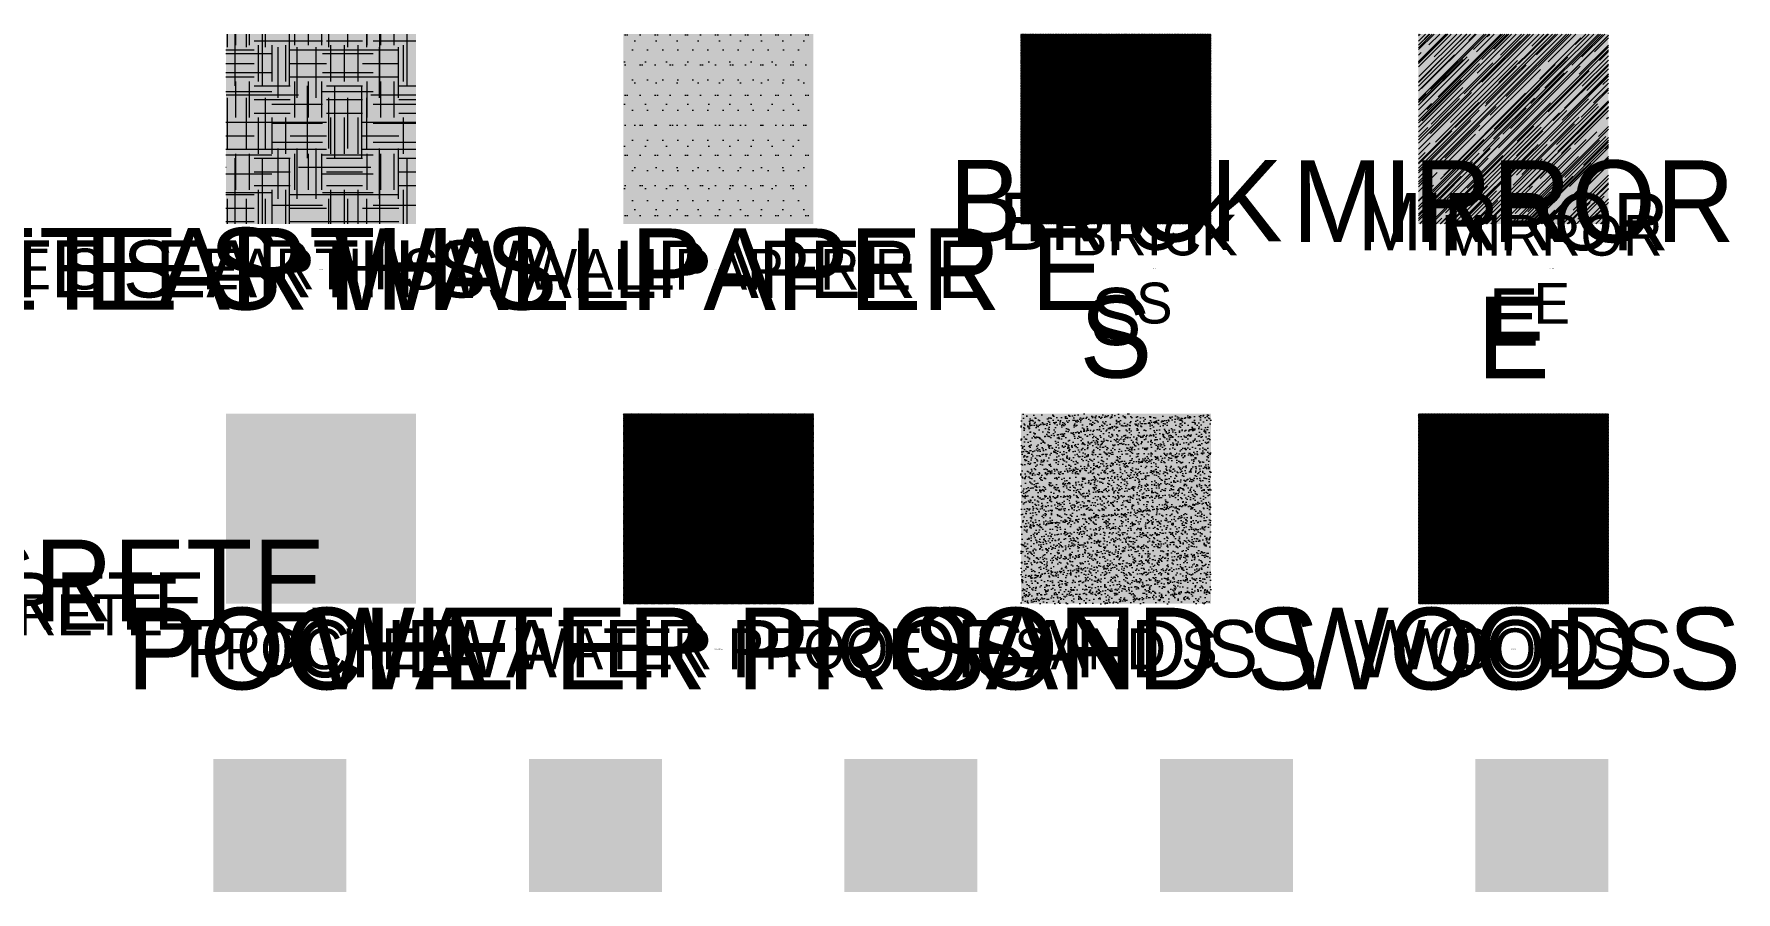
# Model space of a CAD drawing. Header units: centimetres. Extents: x -292707 to 138715, y -53922 to 66277.
# Drawn here: x -2579.9 to -2131.9, y 242.6 to 468.5 of the extents above; entities that cross this region are included whole.
import ezdxf

# ---------------------------------------------------------------- set-up
doc = ezdxf.new("R2010")
doc.units = ezdxf.units.CM
for name, color, linetype, lineweight, true_color in [('A-FILL-1', 250, 'Continuous', 0, 0x333333), ('A-FILL-1 @ 0.1', 250, 'Continuous', 0, 0x333333), ('A-FILL-1 @ 10', 250, 'Continuous', 0, 0x333333), ('A-FILL-1 @ 5', 250, 'Continuous', 0, 0x333333), ('A-FILL-1 @ 7', 250, 'Continuous', 0, 0x333333), ('A-FILL-2', 7, 'Continuous', 0, 0x4d4d4d), ('A-FILL-2 @ 0.1', 7, 'Continuous', 0, 0x4d4d4d), ('A-FILL-2 @ 10', 7, 'Continuous', 0, 0x4d4d4d), ('A-FILL-2 @ 5', 7, 'Continuous', 0, 0x4d4d4d), ('A-FILL-2 @ 7', 7, 'Continuous', 0, 0x4d4d4d), ('A-HATCH-90', 7, 'Continuous', 0, 0xe6e6e6), ('A-HATCH-90 @ 0.1', 7, 'Continuous', 0, 0xe6e6e6), ('A-HATCH-90 @ 10', 7, 'Continuous', 0, 0xe6e6e6), ('A-HATCH-90 @ 5', 7, 'Continuous', 0, 0xe6e6e6), ('A-HATCH-90 @ 7', 7, 'Continuous', 0, 0xe6e6e6), ('A-HATCH-91', 7, 'Continuous', 0, 0xe8e8e8), ('A-HATCH-91 @ 0.1', 7, 'Continuous', 0, 0xe8e8e8), ('A-HATCH-91 @ 10', 7, 'Continuous', 0, 0xe8e8e8), ('A-HATCH-91 @ 5', 7, 'Continuous', 0, 0xe8e8e8), ('A-HATCH-91 @ 7', 7, 'Continuous', 0, 0xe8e8e8), ('A-HATCH-92', 7, 'Continuous', 0, 0xebebeb), ('A-HATCH-92 @ 0.1', 7, 'Continuous', 0, 0xebebeb), ('A-HATCH-92 @ 10', 7, 'Continuous', 0, 0xebebeb), ('A-HATCH-92 @ 5', 7, 'Continuous', 0, 0xebebeb), ('A-HATCH-92 @ 7', 7, 'Continuous', 0, 0xebebeb), ('A-HATCH-93', 7, 'Continuous', 0, 0xededed), ('A-HATCH-93 @ 0.1', 7, 'Continuous', 0, 0xededed), ('A-HATCH-93 @ 10', 7, 'Continuous', 0, 0xededed), ('A-HATCH-93 @ 5', 7, 'Continuous', 0, 0xededed), ('A-HATCH-93 @ 7', 7, 'Continuous', 0, 0xededed), ('A-HATCH-94', 7, 'Continuous', 0, 0xf0f0f0), ('A-HATCH-94 @ 0.1', 7, 'Continuous', 0, 0xf0f0f0), ('A-HATCH-94 @ 10', 7, 'Continuous', 0, 0xf0f0f0), ('A-HATCH-94 @ 5', 7, 'Continuous', 0, 0xf0f0f0), ('A-HATCH-94 @ 7', 7, 'Continuous', 0, 0xf0f0f0)]:
    doc.layers.add(name, color=color, linetype=linetype, lineweight=lineweight, true_color=true_color)
for name, color, linetype in [('A-TEXT', 254, 'Continuous'), ('A-TEXT @ 0.1', 254, 'Continuous'), ('A-TEXT @ 10', 254, 'Continuous'), ('A-TEXT @ 5', 254, 'Continuous'), ('A-TEXT @ 7', 254, 'Continuous')]:
    doc.layers.add(name, color=color, linetype=linetype)
doc.styles.add('Font 9 pt', font='GOTHIC.TTF', dxfattribs={"height": 2.15})

# ---------------------------------------------------------------- blocks, each defined once
blk = doc.blocks.new('*U1130')
at = {"layer": 'A-TEXT @ 0.1'}
note = blk.add_mtext_dynamic_manual_height_columns('MIRROR ', width=0.2794, gutter_width=0.125, heights=[0.0406, 0], dxfattribs=dict(at, insert=(-2180.61, 406.55), char_height=0.215, attachment_point=5, style='Font 9 pt'))
for column, words in zip(note.columns.linked_columns, ['E']):
    column.text = words
at = {"layer": 'A-TEXT @ 10'}
note = blk.add_mtext_dynamic_manual_height_columns('MIRROR ', width=27.9438, gutter_width=12.5, heights=[4.06, 0], dxfattribs=dict(at, insert=(-2210.74, 406.55), char_height=21.5, attachment_point=5, style='Font 9 pt'))
for column, words in zip(note.columns.linked_columns, ['E']):
    column.text = words
at = {"layer": 'A-TEXT @ 5'}
note = blk.add_mtext_dynamic_manual_height_columns('MIRROR ', width=13.9719, gutter_width=6.25, heights=[2.03, 0], dxfattribs=dict(at, insert=(-2190.51, 406.55), char_height=10.75, attachment_point=5, style='Font 9 pt'))
for column, words in zip(note.columns.linked_columns, ['E']):
    column.text = words
at = {"layer": 'A-TEXT @ 7'}
note = blk.add_mtext_dynamic_manual_height_columns('MIRROR ', width=19.5607, gutter_width=8.75, heights=[2.84, 0], dxfattribs=dict(at, insert=(-2204.67, 406.55), char_height=15.05, attachment_point=5, style='Font 9 pt'))
for column, words in zip(note.columns.linked_columns, ['E']):
    column.text = words
blk = doc.blocks.new('*U1131')
at = {"layer": 'A-TEXT @ 0.1', "insert": (-2190.51, 306.55), "char_height": 0.215, "width": 6.8388, "attachment_point": 5, "style": 'Font 9 pt'}
blk.add_mtext('WOOD S', dxfattribs=at)
at = {"layer": 'A-TEXT @ 10', "insert": (-2190.51, 306.55), "char_height": 21.5, "width": 683.8765, "attachment_point": 5, "style": 'Font 9 pt'}
blk.add_mtext('WOOD S', dxfattribs=at)
at = {"layer": 'A-TEXT @ 5', "insert": (-2190.51, 306.55), "char_height": 10.75, "width": 341.9382, "attachment_point": 5, "style": 'Font 9 pt'}
blk.add_mtext('WOOD S', dxfattribs=at)
at = {"layer": 'A-TEXT @ 7', "insert": (-2190.51, 306.55), "char_height": 15.05, "width": 478.7135, "attachment_point": 5, "style": 'Font 9 pt'}
blk.add_mtext('WOOD S', dxfattribs=at)
blk = doc.blocks.new('*U1132')
at = {"layer": 'A-TEXT @ 0.1'}
note = blk.add_mtext_dynamic_manual_height_columns('BRICK ', width=0.2794, gutter_width=0.125, heights=[0.0406, 0], dxfattribs=dict(at, insert=(-2285.22, 406.55), char_height=0.215, attachment_point=5, style='Font 9 pt'))
for column, words in zip(note.columns.linked_columns, ['S']):
    column.text = words
at = {"layer": 'A-TEXT @ 10'}
note = blk.add_mtext_dynamic_manual_height_columns('BRICK ', width=27.9438, gutter_width=12.5, heights=[4.06, 0], dxfattribs=dict(at, insert=(-2315.35, 406.55), char_height=21.5, attachment_point=5, style='Font 9 pt'))
for column, words in zip(note.columns.linked_columns, ['S']):
    column.text = words
at = {"layer": 'A-TEXT @ 5'}
note = blk.add_mtext_dynamic_manual_height_columns('BRICK ', width=13.9719, gutter_width=6.25, heights=[2.03, 0], dxfattribs=dict(at, insert=(-2295.13, 406.55), char_height=10.75, attachment_point=5, style='Font 9 pt'))
for column, words in zip(note.columns.linked_columns, ['S']):
    column.text = words
at = {"layer": 'A-TEXT @ 7'}
note = blk.add_mtext_dynamic_manual_height_columns('BRICK ', width=19.5607, gutter_width=8.75, heights=[2.84, 0], dxfattribs=dict(at, insert=(-2309.28, 406.55), char_height=15.05, attachment_point=5, style='Font 9 pt'))
for column, words in zip(note.columns.linked_columns, ['S']):
    column.text = words
blk = doc.blocks.new('*U1133')
at = {"layer": 'A-TEXT @ 0.1', "insert": (-2295.13, 306.55), "char_height": 0.215, "width": 6.8388, "attachment_point": 5, "style": 'Font 9 pt'}
blk.add_mtext('SAND S', dxfattribs=at)
at = {"layer": 'A-TEXT @ 10', "insert": (-2295.13, 306.55), "char_height": 21.5, "width": 683.8765, "attachment_point": 5, "style": 'Font 9 pt'}
blk.add_mtext('SAND S', dxfattribs=at)
at = {"layer": 'A-TEXT @ 5', "insert": (-2295.13, 306.55), "char_height": 10.75, "width": 341.9382, "attachment_point": 5, "style": 'Font 9 pt'}
blk.add_mtext('SAND S', dxfattribs=at)
at = {"layer": 'A-TEXT @ 7', "insert": (-2295.13, 306.55), "char_height": 15.05, "width": 478.7135, "attachment_point": 5, "style": 'Font 9 pt'}
blk.add_mtext('SAND S', dxfattribs=at)
blk = doc.blocks.new('*U1134')
at = {"layer": 'A-TEXT @ 0.1', "insert": (-2399.74, 406.55), "char_height": 0.215, "width": 6.8388, "attachment_point": 5, "style": 'Font 9 pt'}
blk.add_mtext('WALLPAPER E', dxfattribs=at)
at = {"layer": 'A-TEXT @ 10', "insert": (-2399.74, 406.55), "char_height": 21.5, "width": 683.8765, "attachment_point": 5, "style": 'Font 9 pt'}
blk.add_mtext('WALLPAPER E', dxfattribs=at)
at = {"layer": 'A-TEXT @ 5', "insert": (-2399.74, 406.55), "char_height": 10.75, "width": 341.9382, "attachment_point": 5, "style": 'Font 9 pt'}
blk.add_mtext('WALLPAPER E', dxfattribs=at)
at = {"layer": 'A-TEXT @ 7', "insert": (-2399.74, 406.55), "char_height": 15.05, "width": 478.7135, "attachment_point": 5, "style": 'Font 9 pt'}
blk.add_mtext('WALLPAPER E', dxfattribs=at)
blk = doc.blocks.new('*U1135')
at = {"layer": 'A-TEXT @ 0.1', "insert": (-2399.74, 306.55), "char_height": 0.215, "width": 6.8388, "attachment_point": 5, "style": 'Font 9 pt'}
blk.add_mtext('WATER PROOF', dxfattribs=at)
at = {"layer": 'A-TEXT @ 10', "insert": (-2399.74, 306.55), "char_height": 21.5, "width": 683.8765, "attachment_point": 5, "style": 'Font 9 pt'}
blk.add_mtext('WATER PROOF', dxfattribs=at)
at = {"layer": 'A-TEXT @ 5', "insert": (-2399.74, 306.55), "char_height": 10.75, "width": 341.9382, "attachment_point": 5, "style": 'Font 9 pt'}
blk.add_mtext('WATER PROOF', dxfattribs=at)
at = {"layer": 'A-TEXT @ 7', "insert": (-2399.74, 306.55), "char_height": 15.05, "width": 478.7135, "attachment_point": 5, "style": 'Font 9 pt'}
blk.add_mtext('WATER PROOF', dxfattribs=at)
blk = doc.blocks.new('*U1136')
at = {"layer": 'A-TEXT @ 0.1', "insert": (-2504.35, 406.55), "char_height": 0.215, "width": 6.8388, "attachment_point": 5, "style": 'Font 9 pt'}
blk.add_mtext('EARTH S', dxfattribs=at)
at = {"layer": 'A-TEXT @ 10', "insert": (-2504.35, 406.55), "char_height": 21.5, "width": 683.8765, "attachment_point": 5, "style": 'Font 9 pt'}
blk.add_mtext('EARTH S', dxfattribs=at)
at = {"layer": 'A-TEXT @ 5', "insert": (-2504.35, 406.55), "char_height": 10.75, "width": 341.9382, "attachment_point": 5, "style": 'Font 9 pt'}
blk.add_mtext('EARTH S', dxfattribs=at)
at = {"layer": 'A-TEXT @ 7', "insert": (-2504.35, 406.55), "char_height": 15.05, "width": 478.7135, "attachment_point": 5, "style": 'Font 9 pt'}
blk.add_mtext('EARTH S', dxfattribs=at)
blk = doc.blocks.new('*U1137')
at = {"layer": 'A-TEXT @ 0.1', "insert": (-2504.35, 306.55), "char_height": 0.215, "attachment_point": 5, "style": 'Font 9 pt'}
blk.add_mtext_dynamic_manual_height_columns('POCHE', width=0.2794, gutter_width=0.125, heights=[0.0406], dxfattribs=at)
at = {"layer": 'A-TEXT @ 10', "insert": (-2504.35, 306.55), "char_height": 21.5, "attachment_point": 5, "style": 'Font 9 pt'}
blk.add_mtext_dynamic_manual_height_columns('POCHE', width=27.9438, gutter_width=12.5, heights=[4.06], dxfattribs=at)
at = {"layer": 'A-TEXT @ 5', "insert": (-2504.35, 306.55), "char_height": 10.75, "attachment_point": 5, "style": 'Font 9 pt'}
blk.add_mtext_dynamic_manual_height_columns('POCHE', width=13.9719, gutter_width=6.25, heights=[2.03], dxfattribs=at)
at = {"layer": 'A-TEXT @ 7', "insert": (-2504.35, 306.55), "char_height": 15.05, "attachment_point": 5, "style": 'Font 9 pt'}
blk.add_mtext_dynamic_manual_height_columns('POCHE', width=19.5607, gutter_width=8.75, heights=[2.84], dxfattribs=at)
blk = doc.blocks.new('*U1138')
at = {"layer": 'A-TEXT @ 0.1', "insert": (-2608.96, 406.55), "char_height": 0.215, "width": 6.8388, "attachment_point": 5, "style": 'Font 9 pt'}
blk.add_mtext('CONCRETE S', dxfattribs=at)
at = {"layer": 'A-TEXT @ 10', "insert": (-2608.96, 406.55), "char_height": 21.5, "width": 683.8765, "attachment_point": 5, "style": 'Font 9 pt'}
blk.add_mtext('CONCRETE S', dxfattribs=at)
at = {"layer": 'A-TEXT @ 5', "insert": (-2608.96, 406.55), "char_height": 10.75, "width": 341.9382, "attachment_point": 5, "style": 'Font 9 pt'}
blk.add_mtext('CONCRETE S', dxfattribs=at)
at = {"layer": 'A-TEXT @ 7', "insert": (-2608.96, 406.55), "char_height": 15.05, "width": 478.7135, "attachment_point": 5, "style": 'Font 9 pt'}
blk.add_mtext('CONCRETE S', dxfattribs=at)
blk = doc.blocks.new('*U1139')
at = {"layer": 'A-TEXT @ 0.1'}
note = blk.add_mtext_dynamic_manual_height_columns('\\pi0.215;R.CONCRETE ', width=0.2794, gutter_width=0.125, heights=[0.0406, 0], dxfattribs=dict(at, insert=(-2599.05, 306.55), char_height=0.215, attachment_point=5, style='Font 9 pt'))
for column, words in zip(note.columns.linked_columns, ['S']):
    column.text = words
at = {"layer": 'A-TEXT @ 10'}
note = blk.add_mtext_dynamic_manual_height_columns('\\pi21.5;R.CONCRETE ', width=27.9438, gutter_width=12.5, heights=[4.06, 0], dxfattribs=dict(at, insert=(-2629.18, 306.55), char_height=21.5, attachment_point=5, style='Font 9 pt'))
for column, words in zip(note.columns.linked_columns, ['S']):
    column.text = words
at = {"layer": 'A-TEXT @ 5'}
note = blk.add_mtext_dynamic_manual_height_columns('\\pi10.75;R.CONCRETE ', width=13.9719, gutter_width=6.25, heights=[2.03, 0], dxfattribs=dict(at, insert=(-2608.96, 306.55), char_height=10.75, attachment_point=5, style='Font 9 pt'))
for column, words in zip(note.columns.linked_columns, ['S']):
    column.text = words
at = {"layer": 'A-TEXT @ 7'}
note = blk.add_mtext_dynamic_manual_height_columns('\\pi15.05;R.CONCRETE ', width=19.5607, gutter_width=8.75, heights=[2.84, 0], dxfattribs=dict(at, insert=(-2623.11, 306.55), char_height=15.05, attachment_point=5, style='Font 9 pt'))
for column, words in zip(note.columns.linked_columns, ['S']):
    column.text = words
blk = doc.blocks.new('*U1232')
at = {"layer": 'A-FILL-2 @ 0.1'}
h = blk.add_hatch(dxfattribs=at)
h.set_pattern_fill('AR-RROOF', color=256, scale=0.003, angle=45)
h.set_pattern_definition([(45, (-44.914644, 1e-14), (0.064657844, 0.1724209175), [1.143, -0.1524, 0.381, -0.0762]), (45, (-44.86992, 0.0986), (-0.1255439806, 0.017780907), [0.2286, -0.025146, 0.4572, -0.05715]), (45, (-44.933503, 0.07274), (0.2440833614, 0.3162846206), [0.6096, -0.10668, 0.3048, -0.0762])])
h.paths.add_polyline_path([(-2165.51, 468.5), (-2215.51, 468.5), (-2215.51, 418.5), (-2165.51, 418.5)])
at = {"layer": 'A-FILL-2 @ 10'}
h = blk.add_hatch(dxfattribs=at)
h.set_pattern_fill('AR-RROOF', color=256, scale=0.003, angle=45)
h.set_pattern_definition([(45, (-4491.4644, 1e-12), (6.465784, 17.242092), [114.3, -15.24, 38.1, -7.62]), (45, (-4486.992, 9.86), (-12.5544, 1.77809), [22.86, -2.5146, 45.72, -5.715]), (45, (-4493.3503, 7.274), (24.408336, 31.628462), [60.96, -10.668, 30.48, -7.62])])
h.paths.add_polyline_path([(-2165.51, 468.5), (-2215.51, 468.5), (-2215.51, 418.5), (-2165.51, 418.5)])
at = {"layer": 'A-FILL-2 @ 5'}
h = blk.add_hatch(dxfattribs=at)
h.set_pattern_fill('AR-RROOF', color=256, scale=0.003, angle=45)
h.set_pattern_definition([(45, (-2245.7322, 5e-13), (3.232892, 8.621046), [57.15, -7.62, 19.05, -3.81]), (45, (-2243.496, 4.93), (-6.2772, 0.889045), [11.43, -1.2573, 22.86, -2.8575]), (45, (-2246.6751, 3.637), (12.204168, 15.814231), [30.48, -5.334, 15.24, -3.81])])
h.paths.add_polyline_path([(-2165.51, 468.5), (-2215.51, 468.5), (-2215.51, 418.5), (-2165.51, 418.5)])
at = {"layer": 'A-FILL-2 @ 7'}
h = blk.add_hatch(dxfattribs=at)
h.set_pattern_fill('AR-RROOF', color=256, scale=0.003, angle=45)
h.set_pattern_definition([(45, (-3144.025, 8e-13), (4.52605, 12.069464), [80.01, -10.668, 26.67, -5.334]), (45, (-3140.8946, 6.902), (-8.78808, 1.244663), [16.002, -1.76022, 32.004, -4.0005]), (45, (-3145.3452, 5.0918), (17.085835, 22.139923), [42.672, -7.4676, 21.336, -5.334])])
h.paths.add_polyline_path([(-2165.51, 468.5), (-2215.51, 468.5), (-2215.51, 418.5), (-2165.51, 418.5)])
blk = doc.blocks.new('*U1233')
at = {"layer": 'A-FILL-2 @ 0.1'}
h = blk.add_hatch(dxfattribs=at)
h.set_pattern_fill('ANSI31', color=256, scale=0.025)
h.set_pattern_definition([(45, (-44.914644, 1e-14), (-0.0561266008, 0.0561266008), [])])
h.paths.add_polyline_path([(-2165.51, 368.5), (-2215.51, 368.5), (-2215.51, 318.5), (-2165.51, 318.5)])
at = {"layer": 'A-FILL-2 @ 10'}
h = blk.add_hatch(dxfattribs=at)
h.set_pattern_fill('ANSI31', color=256, scale=0.025)
h.set_pattern_definition([(45, (-4491.4644, 1e-12), (-5.61266, 5.61266), [])])
h.paths.add_polyline_path([(-2165.51, 368.5), (-2215.51, 368.5), (-2215.51, 318.5), (-2165.51, 318.5)])
at = {"layer": 'A-FILL-2 @ 5'}
h = blk.add_hatch(dxfattribs=at)
h.set_pattern_fill('ANSI31', color=256, scale=0.025)
h.set_pattern_definition([(45, (-2245.7322, 5e-13), (-2.80633, 2.80633), [])])
h.paths.add_polyline_path([(-2165.51, 368.5), (-2215.51, 368.5), (-2215.51, 318.5), (-2165.51, 318.5)])
at = {"layer": 'A-FILL-2 @ 7'}
h = blk.add_hatch(dxfattribs=at)
h.set_pattern_fill('ANSI31', color=256, scale=0.025)
h.set_pattern_definition([(45, (-3144.025, 8e-13), (-3.928862, 3.928862), [])])
h.paths.add_polyline_path([(-2165.51, 368.5), (-2215.51, 368.5), (-2215.51, 318.5), (-2165.51, 318.5)])
blk = doc.blocks.new('*U1234')
at = {"layer": 'A-FILL-1 @ 0.1'}
h = blk.add_hatch(dxfattribs=at)
h.set_pattern_fill('ANSI32', color=256, scale=0.015)
h.set_pattern_definition([(45, (-44.91464, 1e-14), (-0.101027881, 0.101027881), []), (45, (-44.84729, 1e-14), (-0.101027881, 0.101027881), [])])
h.paths.add_polyline_path([(-2270.13, 468.5), (-2320.13, 468.5), (-2320.13, 418.5), (-2270.13, 418.5)])
at = {"layer": 'A-FILL-1 @ 10'}
h = blk.add_hatch(dxfattribs=at)
h.set_pattern_fill('ANSI32', color=256, scale=0.015)
h.set_pattern_definition([(45, (-4491.464, 1e-12), (-10.10279, 10.10279), []), (45, (-4484.729, 1e-12), (-10.10279, 10.10279), [])])
h.paths.add_polyline_path([(-2270.13, 468.5), (-2320.13, 468.5), (-2320.13, 418.5), (-2270.13, 418.5)])
at = {"layer": 'A-FILL-1 @ 5'}
h = blk.add_hatch(dxfattribs=at)
h.set_pattern_fill('ANSI32', color=256, scale=0.015)
h.set_pattern_definition([(45, (-2245.732, 5e-13), (-5.05139, 5.05139), []), (45, (-2242.3646, 5e-13), (-5.05139, 5.05139), [])])
h.paths.add_polyline_path([(-2270.13, 468.5), (-2320.13, 468.5), (-2320.13, 418.5), (-2270.13, 418.5)])
at = {"layer": 'A-FILL-1 @ 7'}
h = blk.add_hatch(dxfattribs=at)
h.set_pattern_fill('ANSI32', color=256, scale=0.015)
h.set_pattern_definition([(45, (-3144.025, 8e-13), (-7.07195, 7.07195), []), (45, (-3139.31, 8e-13), (-7.07195, 7.07195), [])])
h.paths.add_polyline_path([(-2270.13, 468.5), (-2320.13, 468.5), (-2320.13, 418.5), (-2270.13, 418.5)])
blk = doc.blocks.new('*U1235')
at = {"layer": 'A-FILL-1 @ 0.1'}
h = blk.add_hatch(dxfattribs=at)
h.set_pattern_fill('AR-SAND', color=256, scale=0.001)
h.set_pattern_definition([(37.5, (-44.914644, 1e-14), (-0.0016000313, 0.0489413237), [0, -0.038608, 0, -0.04318, 0, -0.041275]), (7.5, (-44.914644, 1e-14), (0.0449523283, 0.07168251), [0, -0.020828, 0, -0.034798, 0, -0.013335]), (327.5, (-44.945886, 1e-14), (0.079099237, 0.0001437185), [0, -0.0127, 0, -0.04572, 0, -0.05969]), (317.5, (-44.945886, 1e-14), (0.0763556452, 0.0222929323), [0, -0.00635, 0, -0.029972, 0, -0.03429])])
h.paths.add_polyline_path([(-2270.13, 368.5), (-2320.13, 368.5), (-2320.13, 318.5), (-2270.13, 318.5)])
at = {"layer": 'A-FILL-1 @ 10'}
h = blk.add_hatch(dxfattribs=at)
h.set_pattern_fill('AR-SAND', color=256, scale=0.001)
h.set_pattern_definition([(37.5, (-4491.4644, 1e-12), (-0.160003, 4.8941324), [0, -3.8608, 0, -4.318, 0, -4.1275]), (7.5, (-4491.4644, 1e-12), (4.495233, 7.168251), [0, -2.0828, 0, -3.4798, 0, -1.3335]), (327.5, (-4494.5886, 1e-12), (7.909924, 0.014372), [0, -1.27, 0, -4.572, 0, -5.969]), (317.5, (-4494.5886, 1e-12), (7.635565, 2.229293), [0, -0.635, 0, -2.9972, 0, -3.429])])
h.paths.add_polyline_path([(-2270.13, 368.5), (-2320.13, 368.5), (-2320.13, 318.5), (-2270.13, 318.5)])
at = {"layer": 'A-FILL-1 @ 5'}
h = blk.add_hatch(dxfattribs=at)
h.set_pattern_fill('AR-SAND', color=256, scale=0.001)
h.set_pattern_definition([(37.5, (-2245.7322, 5e-13), (-0.080002, 2.447066), [0, -1.9304, 0, -2.159, 0, -2.06375]), (7.5, (-2245.7322, 5e-13), (2.247616, 3.584126), [0, -1.0414, 0, -1.7399, 0, -0.66675]), (327.5, (-2247.2943, 5e-13), (3.954962, 0.007186), [0, -0.635, 0, -2.286, 0, -2.9845]), (317.5, (-2247.2943, 5e-13), (3.817782, 1.114647), [0, -0.3175, 0, -1.4986, 0, -1.7145])])
h.paths.add_polyline_path([(-2270.13, 368.5), (-2320.13, 368.5), (-2320.13, 318.5), (-2270.13, 318.5)])
at = {"layer": 'A-FILL-1 @ 7'}
h = blk.add_hatch(dxfattribs=at)
h.set_pattern_fill('AR-SAND', color=256, scale=0.001)
h.set_pattern_definition([(37.5, (-3144.025, 8e-13), (-0.112002, 3.425893), [0, -2.70256, 0, -3.0226, 0, -2.88925]), (7.5, (-3144.025, 8e-13), (3.146663, 5.017776), [0, -1.45796, 0, -2.43586, 0, -0.93345]), (327.5, (-3146.212, 8e-13), (5.536947, 0.01006), [0, -0.889, 0, -3.2004, 0, -4.1783]), (317.5, (-3146.212, 8e-13), (5.344895, 1.560505), [0, -0.4445, 0, -2.09804, 0, -2.4003])])
h.paths.add_polyline_path([(-2270.13, 368.5), (-2320.13, 368.5), (-2320.13, 318.5), (-2270.13, 318.5)])
blk = doc.blocks.new('*U1236')
at = {"layer": 'A-FILL-1 @ 0.1'}
h = blk.add_hatch(dxfattribs=at)
h.set_pattern_fill('DOTS', color=256, scale=0.05)
h.set_pattern_definition([(0, (-44.914644, 1e-14), (0.0396875, 0.079375), [0, -0.079375])])
h.paths.add_polyline_path([(-2374.74, 468.5), (-2424.74, 468.5), (-2424.74, 418.5), (-2374.74, 418.5)])
at = {"layer": 'A-FILL-1 @ 10'}
h = blk.add_hatch(dxfattribs=at)
h.set_pattern_fill('DOTS', color=256, scale=0.05)
h.set_pattern_definition([(0, (-4491.4644, 1e-12), (3.96875, 7.9375), [0, -7.9375])])
h.paths.add_polyline_path([(-2374.74, 468.5), (-2424.74, 468.5), (-2424.74, 418.5), (-2374.74, 418.5)])
at = {"layer": 'A-FILL-1 @ 5'}
h = blk.add_hatch(dxfattribs=at)
h.set_pattern_fill('DOTS', color=256, scale=0.05)
h.set_pattern_definition([(0, (-2245.7322, 5e-13), (1.984375, 3.96875), [0, -3.96875])])
h.paths.add_polyline_path([(-2374.74, 468.5), (-2424.74, 468.5), (-2424.74, 418.5), (-2374.74, 418.5)])
at = {"layer": 'A-FILL-1 @ 7'}
h = blk.add_hatch(dxfattribs=at)
h.set_pattern_fill('DOTS', color=256, scale=0.05)
h.set_pattern_definition([(0, (-3144.025, 8e-13), (2.778125, 5.55625), [0, -5.55625])])
h.paths.add_polyline_path([(-2374.74, 468.5), (-2424.74, 468.5), (-2424.74, 418.5), (-2374.74, 418.5)])
blk = doc.blocks.new('*U1237')
at = {"layer": 'A-FILL-1 @ 0.1'}
h = blk.add_hatch(dxfattribs=at)
h.set_pattern_fill('ANSI37', color=256, scale=0.03)
h.set_pattern_definition([(45, (-44.91464, 1e-14), (-0.067351921, 0.067351921), []), (135, (-44.91464, 1e-14), (-0.067351921, -0.067351921), [])])
h.paths.add_polyline_path([(-2374.74, 368.5), (-2424.74, 368.5), (-2424.74, 318.5), (-2374.74, 318.5)])
at = {"layer": 'A-FILL-1 @ 10'}
h = blk.add_hatch(dxfattribs=at)
h.set_pattern_fill('ANSI37', color=256, scale=0.03)
h.set_pattern_definition([(45, (-4491.464, 1e-12), (-6.73519, 6.73519), []), (135, (-4491.464, 1e-12), (-6.73519, -6.73519), [])])
h.paths.add_polyline_path([(-2374.74, 368.5), (-2424.74, 368.5), (-2424.74, 318.5), (-2374.74, 318.5)])
at = {"layer": 'A-FILL-1 @ 5'}
h = blk.add_hatch(dxfattribs=at)
h.set_pattern_fill('ANSI37', color=256, scale=0.03)
h.set_pattern_definition([(45, (-2245.732, 5e-13), (-3.367596, 3.367596), []), (135, (-2245.732, 5e-13), (-3.367596, -3.367596), [])])
h.paths.add_polyline_path([(-2374.74, 368.5), (-2424.74, 368.5), (-2424.74, 318.5), (-2374.74, 318.5)])
at = {"layer": 'A-FILL-1 @ 7'}
h = blk.add_hatch(dxfattribs=at)
h.set_pattern_fill('ANSI37', color=256, scale=0.03)
h.set_pattern_definition([(45, (-3144.025, 8e-13), (-4.714634, 4.714634), []), (135, (-3144.025, 8e-13), (-4.714634, -4.714634), [])])
h.paths.add_polyline_path([(-2374.74, 368.5), (-2424.74, 368.5), (-2424.74, 318.5), (-2374.74, 318.5)])
blk = doc.blocks.new('*U1238')
at = {"layer": 'A-FILL-2 @ 0.1'}
h = blk.add_hatch(dxfattribs=at)
h.set_pattern_fill('EARTH', color=256, scale=0.03)
h.set_pattern_definition([(0, (-44.91464, 1e-14), (0.1905, 0.1905), [0.1905, -0.1905]), (0, (-44.91464, 0.07144), (0.1905, 0.1905), [0.1905, -0.1905]), (0, (-44.91464, 0.14288), (0.1905, 0.1905), [0.1905, -0.1905]), (90, (-44.89083, 0.16669), (-0.1905, 0.1905), [0.1905, -0.1905]), (90, (-44.8194, 0.16669), (-0.1905, 0.1905), [0.1905, -0.1905]), (90, (-44.74796, 0.16669), (-0.1905, 0.1905), [0.1905, -0.1905])])
h.paths.add_polyline_path([(-2479.35, 468.5), (-2529.35, 468.5), (-2529.35, 418.5), (-2479.35, 418.5)])
at = {"layer": 'A-FILL-2 @ 10'}
h = blk.add_hatch(dxfattribs=at)
h.set_pattern_fill('EARTH', color=256, scale=0.03)
h.set_pattern_definition([(0, (-4491.464, 1e-12), (19.05, 19.05), [19.05, -19.05]), (0, (-4491.464, 7.144), (19.05, 19.05), [19.05, -19.05]), (0, (-4491.464, 14.288), (19.05, 19.05), [19.05, -19.05]), (90, (-4489.083, 16.669), (-19.05, 19.05), [19.05, -19.05]), (90, (-4481.94, 16.669), (-19.05, 19.05), [19.05, -19.05]), (90, (-4474.796, 16.669), (-19.05, 19.05), [19.05, -19.05])])
h.paths.add_polyline_path([(-2479.35, 468.5), (-2529.35, 468.5), (-2529.35, 418.5), (-2479.35, 418.5)])
at = {"layer": 'A-FILL-2 @ 5'}
h = blk.add_hatch(dxfattribs=at)
h.set_pattern_fill('EARTH', color=256, scale=0.03)
h.set_pattern_definition([(0, (-2245.732, 5e-13), (9.525, 9.525), [9.525, -9.525]), (0, (-2245.732, 3.572), (9.525, 9.525), [9.525, -9.525]), (0, (-2245.732, 7.144), (9.525, 9.525), [9.525, -9.525]), (90, (-2244.542, 8.334), (-9.525, 9.525), [9.525, -9.525]), (90, (-2240.97, 8.334), (-9.525, 9.525), [9.525, -9.525]), (90, (-2237.398, 8.334), (-9.525, 9.525), [9.525, -9.525])])
h.paths.add_polyline_path([(-2479.35, 468.5), (-2529.35, 468.5), (-2529.35, 418.5), (-2479.35, 418.5)])
at = {"layer": 'A-FILL-2 @ 7'}
h = blk.add_hatch(dxfattribs=at)
h.set_pattern_fill('EARTH', color=256, scale=0.03)
h.set_pattern_definition([(0, (-3144.025, 8e-13), (13.335, 13.335), [13.335, -13.335]), (0, (-3144.025, 5), (13.335, 13.335), [13.335, -13.335]), (0, (-3144.025, 10.001), (13.335, 13.335), [13.335, -13.335]), (90, (-3142.358, 11.668), (-13.335, 13.335), [13.335, -13.335]), (90, (-3137.358, 11.668), (-13.335, 13.335), [13.335, -13.335]), (90, (-3132.357, 11.668), (-13.335, 13.335), [13.335, -13.335])])
h.paths.add_polyline_path([(-2479.35, 468.5), (-2529.35, 468.5), (-2529.35, 418.5), (-2479.35, 418.5)])
blk = doc.blocks.new('*U1242')
at = {"layer": 'A-HATCH-90 @ 0.1', "ltscale": 0.25}
h = blk.add_hatch(color=256, dxfattribs=at)
h.dxf.hatch_style = 1
h.paths.add_polyline_path([(-2200.51, 242.6), (-2165.51, 242.6), (-2165.51, 277.6), (-2200.51, 277.6)])
at = {"layer": 'A-HATCH-90 @ 10', "ltscale": 0.25}
h = blk.add_hatch(color=256, dxfattribs=at)
h.dxf.hatch_style = 1
h.paths.add_polyline_path([(-2200.51, 242.6), (-2165.51, 242.6), (-2165.51, 277.6), (-2200.51, 277.6)])
at = {"layer": 'A-HATCH-90 @ 5', "ltscale": 0.25}
h = blk.add_hatch(color=256, dxfattribs=at)
h.dxf.hatch_style = 1
h.paths.add_polyline_path([(-2200.51, 242.6), (-2165.51, 242.6), (-2165.51, 277.6), (-2200.51, 277.6)])
at = {"layer": 'A-HATCH-90 @ 7', "ltscale": 0.25}
h = blk.add_hatch(color=256, dxfattribs=at)
h.dxf.hatch_style = 1
h.paths.add_polyline_path([(-2200.51, 242.6), (-2165.51, 242.6), (-2165.51, 277.6), (-2200.51, 277.6)])
blk = doc.blocks.new('*U1243')
at = {"layer": 'A-HATCH-91 @ 0.1', "ltscale": 0.25}
h = blk.add_hatch(color=256, dxfattribs=at)
h.dxf.hatch_style = 1
h.paths.add_polyline_path([(-2283.54, 242.6), (-2248.54, 242.6), (-2248.54, 277.6), (-2283.54, 277.6)])
at = {"layer": 'A-HATCH-91 @ 10', "ltscale": 0.25}
h = blk.add_hatch(color=256, dxfattribs=at)
h.dxf.hatch_style = 1
h.paths.add_polyline_path([(-2283.54, 242.6), (-2248.54, 242.6), (-2248.54, 277.6), (-2283.54, 277.6)])
at = {"layer": 'A-HATCH-91 @ 5', "ltscale": 0.25}
h = blk.add_hatch(color=256, dxfattribs=at)
h.dxf.hatch_style = 1
h.paths.add_polyline_path([(-2283.54, 242.6), (-2248.54, 242.6), (-2248.54, 277.6), (-2283.54, 277.6)])
at = {"layer": 'A-HATCH-91 @ 7', "ltscale": 0.25}
h = blk.add_hatch(color=256, dxfattribs=at)
h.dxf.hatch_style = 1
h.paths.add_polyline_path([(-2283.54, 242.6), (-2248.54, 242.6), (-2248.54, 277.6), (-2283.54, 277.6)])
blk = doc.blocks.new('*U1244')
at = {"layer": 'A-HATCH-92 @ 0.1', "ltscale": 0.25}
h = blk.add_hatch(color=256, dxfattribs=at)
h.dxf.hatch_style = 1
h.paths.add_polyline_path([(-2366.58, 242.6), (-2331.58, 242.6), (-2331.58, 277.6), (-2366.58, 277.6)])
at = {"layer": 'A-HATCH-92 @ 10', "ltscale": 0.25}
h = blk.add_hatch(color=256, dxfattribs=at)
h.dxf.hatch_style = 1
h.paths.add_polyline_path([(-2366.58, 242.6), (-2331.58, 242.6), (-2331.58, 277.6), (-2366.58, 277.6)])
at = {"layer": 'A-HATCH-92 @ 5', "ltscale": 0.25}
h = blk.add_hatch(color=256, dxfattribs=at)
h.dxf.hatch_style = 1
h.paths.add_polyline_path([(-2366.58, 242.6), (-2331.58, 242.6), (-2331.58, 277.6), (-2366.58, 277.6)])
at = {"layer": 'A-HATCH-92 @ 7', "ltscale": 0.25}
h = blk.add_hatch(color=256, dxfattribs=at)
h.dxf.hatch_style = 1
h.paths.add_polyline_path([(-2366.58, 242.6), (-2331.58, 242.6), (-2331.58, 277.6), (-2366.58, 277.6)])
blk = doc.blocks.new('*U1245')
at = {"layer": 'A-HATCH-93 @ 0.1', "ltscale": 0.25}
h = blk.add_hatch(color=256, dxfattribs=at)
h.dxf.hatch_style = 1
h.paths.add_polyline_path([(-2449.61, 242.6), (-2414.61, 242.6), (-2414.61, 277.6), (-2449.61, 277.6)])
at = {"layer": 'A-HATCH-93 @ 10', "ltscale": 0.25}
h = blk.add_hatch(color=256, dxfattribs=at)
h.dxf.hatch_style = 1
h.paths.add_polyline_path([(-2449.61, 242.6), (-2414.61, 242.6), (-2414.61, 277.6), (-2449.61, 277.6)])
at = {"layer": 'A-HATCH-93 @ 5', "ltscale": 0.25}
h = blk.add_hatch(color=256, dxfattribs=at)
h.dxf.hatch_style = 1
h.paths.add_polyline_path([(-2449.61, 242.6), (-2414.61, 242.6), (-2414.61, 277.6), (-2449.61, 277.6)])
at = {"layer": 'A-HATCH-93 @ 7', "ltscale": 0.25}
h = blk.add_hatch(color=256, dxfattribs=at)
h.dxf.hatch_style = 1
h.paths.add_polyline_path([(-2449.61, 242.6), (-2414.61, 242.6), (-2414.61, 277.6), (-2449.61, 277.6)])
blk = doc.blocks.new('*U1246')
at = {"layer": 'A-HATCH-94 @ 0.1', "ltscale": 0.25}
h = blk.add_hatch(color=256, dxfattribs=at)
h.dxf.hatch_style = 1
h.paths.add_polyline_path([(-2532.64, 242.6), (-2497.64, 242.6), (-2497.64, 277.6), (-2532.64, 277.6)])
at = {"layer": 'A-HATCH-94 @ 10', "ltscale": 0.25}
h = blk.add_hatch(color=256, dxfattribs=at)
h.dxf.hatch_style = 1
h.paths.add_polyline_path([(-2532.64, 242.6), (-2497.64, 242.6), (-2497.64, 277.6), (-2532.64, 277.6)])
at = {"layer": 'A-HATCH-94 @ 5', "ltscale": 0.25}
h = blk.add_hatch(color=256, dxfattribs=at)
h.dxf.hatch_style = 1
h.paths.add_polyline_path([(-2532.64, 242.6), (-2497.64, 242.6), (-2497.64, 277.6), (-2532.64, 277.6)])
at = {"layer": 'A-HATCH-94 @ 7', "ltscale": 0.25}
h = blk.add_hatch(color=256, dxfattribs=at)
h.dxf.hatch_style = 1
h.paths.add_polyline_path([(-2532.64, 242.6), (-2497.64, 242.6), (-2497.64, 277.6), (-2532.64, 277.6)])

msp = doc.modelspace()

# ---------------------------------------------------------------- hatches: boundary and pattern name
at = {"layer": 'A-FILL-2'}
h = msp.add_hatch(color=256, dxfattribs=at)
h.dxf.hatch_style = 1
h.paths.add_polyline_path([(-2479.35, 368.5), (-2529.35, 368.5), (-2529.35, 318.5), (-2479.35, 318.5)])

# ---------------------------------------------------------------- block references
at = {"layer": 'A-FILL-1'}
for name in ['*U1236', '*U1234', '*U1237', '*U1235']:
    msp.add_blockref(name, (0, 0), dxfattribs=at)
at = {"layer": 'A-FILL-2'}
for name in ['*U1238', '*U1232', '*U1233']:
    msp.add_blockref(name, (0, 0), dxfattribs=at)
at = {"layer": 'A-HATCH-90'}
msp.add_blockref('*U1242', (0, 0), dxfattribs=at)
at = {"layer": 'A-HATCH-91'}
msp.add_blockref('*U1243', (0, 0), dxfattribs=at)
at = {"layer": 'A-HATCH-92'}
msp.add_blockref('*U1244', (0, 0), dxfattribs=at)
at = {"layer": 'A-HATCH-93'}
msp.add_blockref('*U1245', (0, 0), dxfattribs=at)
at = {"layer": 'A-HATCH-94'}
msp.add_blockref('*U1246', (0, 0), dxfattribs=at)
at = {"layer": 'A-TEXT'}
for name in ['*U1132', '*U1130', '*U1138', '*U1136', '*U1134', '*U1139', '*U1137', '*U1135', '*U1133', '*U1131']:
    msp.add_blockref(name, (0, 0), dxfattribs=at)

doc.saveas('drawing.dxf')
